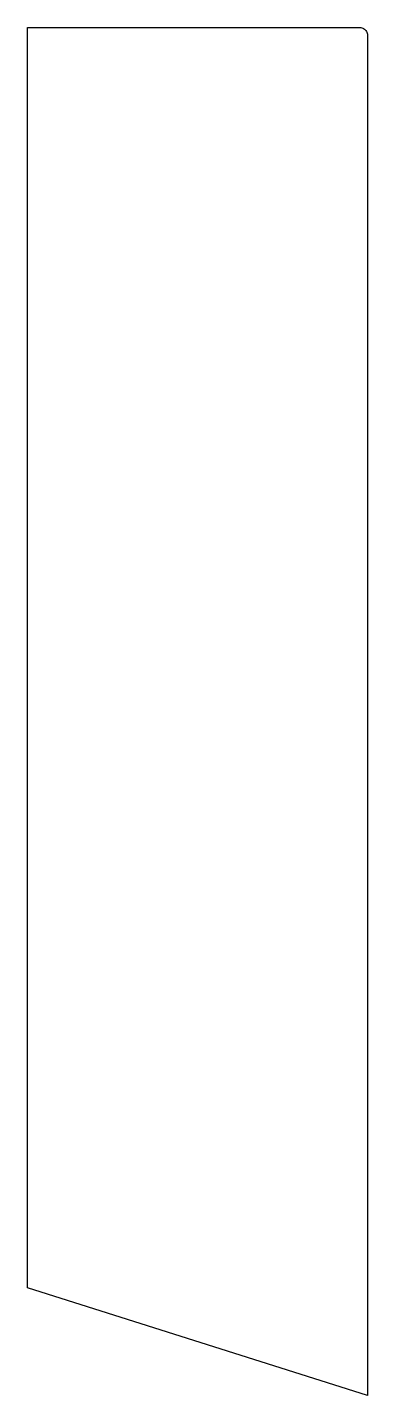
# Model space of a CAD drawing. Extents: x 0 to 20.3, y -81.8 to 0.
import ezdxf

# ---------------------------------------------------------------- set-up
doc = ezdxf.new("R2010")
doc.units = 0
doc.layers.add('BLACK', color=7, linetype='CONTINUOUS')

msp = doc.modelspace()

# ---------------------------------------------------------------- linework, layer by layer
at = {"layer": 'BLACK', "linetype": 'CONTINUOUS'}
for p, q in [((0, -75.3), (0, 0)), ((0, 0), (19.85, 0)), ((19.85, 0), (19.880221, -0.000388)), ((19.880221, -0.000388), (19.940222, -0.007673)), ((19.940222, -0.007673), (19.998908, -0.022138)), ((19.998908, -0.022138), (20.055422, -0.043571)), ((20.055422, -0.043571), (20.108941, -0.07166)), ((20.108941, -0.07166), (20.158684, -0.105995)), ((20.158684, -0.105995), (20.203925, -0.146075)), ((20.203925, -0.146075), (20.244005, -0.191316)), ((20.244005, -0.191316), (20.27834, -0.241059)), ((20.27834, -0.241059), (20.306429, -0.294578)), ((20.306429, -0.294578), (20.327862, -0.351092)), ((20.327862, -0.351092), (20.342327, -0.409778)), ((20.342327, -0.409778), (20.349612, -0.469779)), ((20.349612, -0.469779), (20.35, -0.5)), ((20.35, -0.5), (20.35, -81.75)), ((20.35, -81.75), (0, -75.3))]:
    msp.add_line(p, q, dxfattribs=at)

doc.saveas('drawing.dxf')
